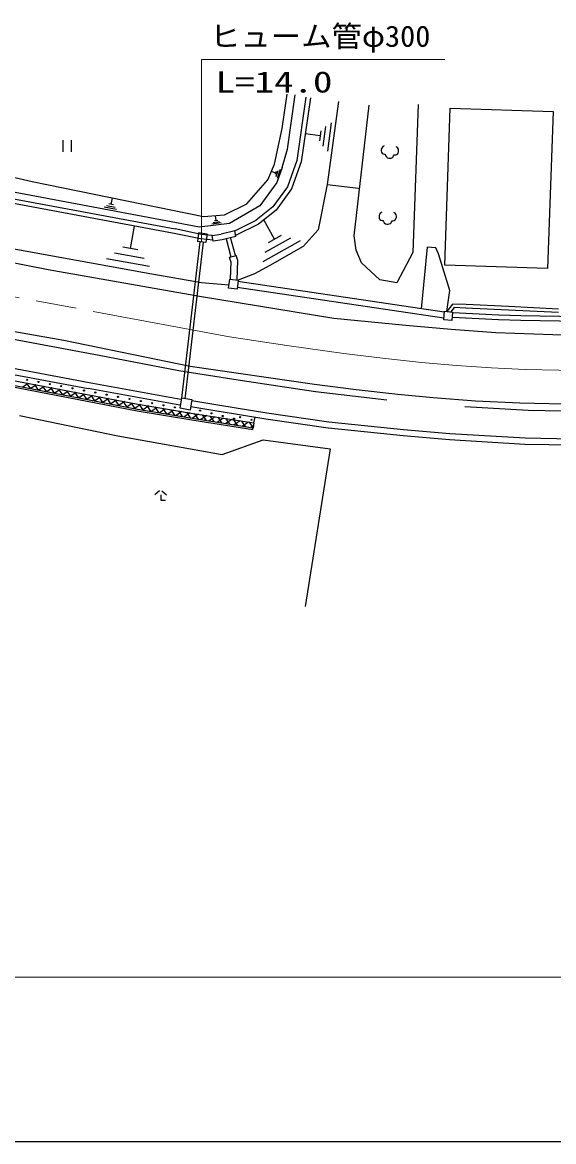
# Model space of a CAD drawing. Units: millimetres, scale not verified. Extents: x 40000 to 680000, y 20000 to 380000.
# Drawn here: x 106878 to 152808, y 205000 to 301750 of the extents above; entities that cross this region are included whole.
import ezdxf
from ezdxf.enums import TextEntityAlignment as Align

# ---------------------------------------------------------------- set-up
doc = ezdxf.new("R2010")
doc.units = ezdxf.units.MM
doc.header["$LTSCALE"] = 1000
doc.linetypes.add('CHAIN', pattern=[18.5, 12, -1.5, 3.5, -1.5])
for name, color, linetype, lineweight in [('M-BGD', 7, 'Continuous', 25), ('M-BMK', 2, 'CHAIN', 13), ('M-STR-HTXT', 7, 'Continuous', 13), ('M-TTL-BAND', 7, 'Continuous', 25)]:
    doc.layers.add(name, color=color, linetype=linetype, lineweight=lineweight)
doc.styles.add('ＭＳ ゴシック', font='')
doc.styles.get('ＭＳ ゴシック').set_extended_font_data('MS Gothic')

# ---------------------------------------------------------------- blocks, each defined once
blk = doc.blocks.new('BUHIN62')
at = {"color": 7, "linetype": 'Continuous', "lineweight": 25}
blk.add_circle((0, 0), 49.8, dxfattribs=at)
blk = doc.blocks.new('BUHIN69')
at = {"color": 7, "linetype": 'Continuous', "lineweight": 25}
for p, q in [((620, 116), (-271, 570)), ((-619, -114), (272, -568))]:
    blk.add_line(p, q, dxfattribs=at)

msp = doc.modelspace()

# ---------------------------------------------------------------- linework, layer by layer
at = {"layer": 'M-BGD'}
for p, q in [((129341, 292577), (129757, 295537)), ((129799, 290776), (130451, 295493)), ((131395, 295298), (130593, 289798)), ((131791, 295241), (130983, 289700)), ((134221, 294908), (133238, 287737)), ((135569, 283306), (136858, 294607)), ((141103, 294644), (140632, 281865)), ((143402, 280771), (143866, 294343)), ((143866, 294343), (152756, 294040)), ((152756, 294040), (152293, 280467)), ((128664, 289488), (129341, 292577)), ((132673, 292379), (132555, 291512)), ((132888, 291043), (133121, 292746)), ((133588, 293067), (133250, 290603)), ((132614, 291945), (131326, 292122)), ((95757, 290755), (107734, 288004)), ((129342, 289210), (129799, 290776)), ((128114, 288147), (128664, 289488)), ((130593, 289798), (129786, 287540)), ((130983, 289700), (130143, 287351)), ((94192, 288700), (120084, 283897)), ((128785, 288729), (128392, 288866)), ((128831, 288862), (128738, 288597)), ((128813, 288429), (128995, 288948)), ((129342, 289210), (128888, 287910)), ((129161, 289019), (128899, 288268)), ((120011, 283504), (94119, 288307)), ((122205, 284052), (102437, 287757)), ((107734, 288004), (122539, 284958)), ((126285, 286053), (128114, 288147)), ((128888, 287910), (127404, 285901)), ((129786, 287540), (128519, 285794)), ((130143, 287351), (128811, 285515)), ((133238, 287737), (132455, 283828)), ((133238, 287737), (135934, 287427)), ((114554, 286020), (114660, 286582)), ((115026, 285568), (113951, 285769)), ((114152, 285919), (114896, 285780)), ((114744, 285985), (114365, 286055)), ((124342, 285105), (126285, 286053)), ((127404, 285901), (124796, 284369)), ((128519, 285794), (127082, 284644)), ((128811, 285515), (127298, 284305)), ((122539, 284958), (124342, 285105)), ((123371, 284463), (123917, 284530)), ((123766, 284638), (123488, 284604)), ((123627, 284621), (123577, 285034)), ((125259, 283741), (127082, 284644)), ((128687, 283005), (127746, 284683)), ((118079, 279993), (94512, 284228)), ((116216, 282191), (116565, 284136)), ((122284, 283027), (120011, 283504)), ((122343, 283423), (120093, 283895)), ((122100, 283550), (122006, 282806)), ((122844, 283456), (122100, 283550)), ((124796, 284369), (122205, 284052)), ((124054, 284411), (123264, 284315)), ((125259, 283741), (124058, 283450)), ((125326, 283242), (125259, 283741)), ((127298, 284305), (125315, 283322)), ((132455, 283828), (131146, 282367)), ((96907, 282766), (109119, 280376)), ((120670, 269274), (122247, 282775)), ((120966, 269216), (122545, 282738)), ((122750, 282712), (122006, 282806)), ((123365, 282927), (122284, 283027)), ((123294, 283335), (122343, 283423)), ((122844, 283456), (122750, 282712)), ((123294, 283335), (124058, 283450)), ((123380, 282843), (123294, 283335)), ((124154, 282959), (123380, 282843)), ((125326, 283242), (124154, 282959)), ((124493, 283045), (124908, 281485)), ((125294, 281590), (124879, 283148)), ((130881, 282857), (127670, 281056)), ((127867, 281877), (130085, 283121)), ((129252, 283322), (128122, 282688)), ((135734, 282050), (135569, 283306)), ((114829, 281832), (117400, 281371)), ((116870, 282074), (115561, 282309)), ((124793, 281454), (125372, 281611)), ((125496, 281155), (125372, 281611)), ((131146, 282367), (128284, 280734)), ((136199, 280974), (135734, 282050)), ((140632, 281865), (139261, 279239)), ((141874, 282321), (141370, 276985)), ((142617, 282262), (141874, 282321)), ((142847, 281747), (142617, 282262)), ((143833, 278571), (142847, 281747)), ((117858, 280642), (114137, 281310)), ((124894, 281083), (124793, 281454)), ((124894, 281083), (124851, 279551)), ((125450, 279481), (125496, 281155)), ((128284, 280734), (126954, 280016)), ((137790, 279495), (136199, 280974)), ((152293, 280467), (143402, 280771)), ((109119, 280376), (122379, 278041)), ((122368, 279227), (118079, 279993)), ((126954, 280016), (125533, 279462)), ((124740, 279021), (122368, 279227)), ((124712, 278778), (124803, 279557)), ((125435, 278694), (124712, 278778)), ((124803, 279557), (125527, 279472)), ((125527, 279472), (125435, 278694)), ((143316, 276191), (125453, 278842)), ((143359, 276690), (125511, 279339)), ((139261, 279239), (137790, 279495)), ((122379, 278041), (133814, 276188)), ((143572, 276756), (143833, 278571)), ((94815, 277055), (110473, 274269)), ((143303, 276044), (143366, 276774)), ((143366, 276774), (144066, 276713)), ((144064, 277403), (143572, 276756)), ((144208, 277096), (143925, 276725)), ((144066, 276713), (144004, 275984)), ((145246, 277350), (144064, 277403)), ((145232, 277050), (144208, 277096)), ((148907, 276879), (145232, 277050)), ((148921, 277178), (145246, 277350)), ((153237, 276669), (148907, 276879)), ((153243, 276969), (148921, 277178)), ((133814, 276188), (140025, 275566)), ((144004, 275984), (143303, 276044)), ((144073, 276267), (148052, 276077)), ((144092, 276666), (148071, 276477)), ((148052, 276077), (149969, 275998)), ((148069, 276477), (149985, 276398)), ((149969, 275998), (158858, 275843)), ((149976, 276398), (158848, 276244)), ((140025, 275566), (143952, 275235)), ((143952, 275235), (147801, 274947)), ((147801, 274947), (152743, 274758)), ((113521, 272946), (104214, 274676)), ((110473, 274269), (121378, 272044)), ((152743, 274758), (155963, 274699)), ((120396, 271625), (113521, 272946)), ((112654, 270581), (103609, 272300)), ((121378, 272044), (132139, 270464)), ((101787, 271051), (116802, 268178)), ((101815, 271199), (116829, 268325)), ((101894, 271580), (116714, 268773)), ((103516, 271809), (112561, 270090)), ((125716, 270782), (120396, 271625)), ((107377, 270542), (106911, 270223)), ((107223, 270571), (107543, 270102)), ((108071, 270410), (107603, 270091)), ((107919, 270439), (108239, 269969)), ((108765, 270279), (108296, 269958)), ((108614, 270307), (108936, 269836)), ((109459, 270147), (108988, 269826)), ((109309, 270175), (109632, 269702)), ((110153, 270016), (109681, 269693)), ((110005, 270044), (110329, 269569)), ((120491, 268659), (112566, 270089)), ((120580, 269151), (112654, 270581)), ((132228, 269808), (125716, 270782)), ((132139, 270464), (135729, 270021)), ((135729, 270021), (139330, 269613)), ((110847, 269884), (110373, 269561)), ((110700, 269912), (111025, 269436)), ((111541, 269753), (111066, 269428)), ((111396, 269780), (111722, 269303)), ((112235, 269621), (111758, 269296)), ((112091, 269649), (112419, 269169)), ((112929, 269490), (112451, 269163)), ((112787, 269517), (113115, 269036)), ((113623, 269358), (113143, 269031)), ((113482, 269385), (113812, 268903)), ((114317, 269227), (113836, 268898)), ((114178, 269253), (114508, 268769)), ((115012, 269095), (114529, 268765)), ((114873, 269122), (115205, 268636)), ((115706, 268964), (115221, 268633)), ((115568, 268990), (115901, 268503)), ((120512, 268393), (120669, 269294)), ((120669, 269294), (121537, 269142)), ((121537, 269142), (121380, 268242)), ((123957, 268628), (121517, 269026)), ((121517, 269026), (121519, 269023)), ((138380, 269097), (132228, 269808)), ((139330, 269613), (142399, 269320)), ((142399, 269320), (146052, 269043)), ((146052, 269043), (149883, 268856)), ((116400, 268832), (115914, 268500)), ((116264, 268858), (116598, 268369)), ((117104, 268708), (116606, 268368)), ((116714, 268773), (121645, 267949)), ((116802, 268178), (121540, 267386)), ((116829, 268325), (121564, 267534)), ((116955, 268733), (117285, 268249)), ((117816, 268589), (117312, 268244)), ((117639, 268618), (117969, 268135)), ((118528, 268470), (118024, 268125)), ((118322, 268504), (118652, 268021)), ((119241, 268351), (118737, 268006)), ((119005, 268390), (119336, 267906)), ((119953, 268232), (119449, 267887)), ((119689, 268276), (120019, 267792)), ((120665, 268113), (120161, 267768)), ((120372, 268162), (120703, 267678)), ((121380, 268242), (120512, 268393)), ((121056, 268047), (121386, 267564)), ((121437, 268533), (123876, 268135)), ((123878, 268134), (127932, 267483)), ((128011, 267976), (123957, 268628)), ((150608, 268189), (145122, 268525)), ((149883, 268856), (156270, 268723)), ((156084, 268087), (150608, 268189)), ((106636, 267777), (115136, 266001)), ((121378, 267994), (120873, 267649)), ((121540, 267386), (126801, 266565)), ((121564, 267534), (126824, 266713)), ((122095, 267878), (121586, 267530)), ((121645, 267949), (126880, 267122)), ((121739, 267934), (122065, 267456)), ((122815, 267764), (122308, 267418)), ((122417, 267827), (122743, 267350)), ((123535, 267650), (123029, 267305)), ((123096, 267720), (123421, 267244)), ((124255, 267537), (123751, 267193)), ((123775, 267612), (124098, 267139)), ((124454, 267505), (124776, 267033)), ((124975, 267423), (124473, 267080)), ((125132, 267398), (125454, 266927)), ((125695, 267309), (125195, 266968)), ((125811, 267291), (126131, 266822)), ((126414, 267195), (125916, 266855)), ((126490, 267183), (126809, 266716)), ((126880, 267122), (126824, 266713)), ((126880, 267122), (127001, 267632)), ((127939, 267482), (133311, 266696)), ((133383, 267191), (128011, 267976)), ((139837, 266526), (133383, 267191)), ((126848, 266886), (126638, 266742)), ((126801, 266565), (126824, 266713)), ((133332, 266693), (139786, 266029)), ((143845, 266189), (139837, 266526)), ((150362, 265798), (143845, 266189)), ((115136, 266001), (124142, 264410)), ((124142, 264410), (127688, 265665)), ((127688, 265665), (133502, 264891)), ((139795, 266028), (143803, 265691)), ((143815, 265690), (150332, 265299)), ((150352, 265298), (154442, 265218)), ((154452, 265718), (150362, 265798)), ((133502, 264891), (131338, 251270)), ((118740, 261246), (118338, 260921)), ((118935, 261246), (119338, 260921))]:
    msp.add_line(p, q, dxfattribs=at)
for points in [[(138162, 291071), (138042, 291019), (137943, 290890), (137910, 290776), (137902, 290660), (137921, 290538), (137975, 290448), (138057, 290383), (138175, 290349), (138231, 290345), (138274, 290252), (138327, 290144), (138438, 290047), (138552, 290013), (138664, 290006), (138760, 290026), (138879, 290078), (138939, 290135), (138974, 290207), (139029, 290294), (139088, 290290), (139206, 290309), (139296, 290363), (139361, 290446), (139399, 290563), (139407, 290679), (139384, 290797), (139303, 290938), (139191, 291005)], [(137960, 285346), (137842, 285290), (137748, 285157), (137718, 285042), (137715, 284926), (137737, 284805), (137795, 284717), (137879, 284655), (137998, 284625), (138054, 284623), (138100, 284532), (138157, 284425), (138271, 284331), (138386, 284302), (138498, 284298), (138593, 284322), (138711, 284378), (138769, 284436), (138801, 284510), (138853, 284599), (138913, 284597), (139030, 284620), (139118, 284677), (139180, 284761), (139214, 284881), (139217, 284997), (139191, 285114), (139105, 285251), (138991, 285315)], [(118838, 260921), (118838, 260441), (119240, 260441)]]:
    msp.add_lwpolyline(points, dxfattribs=at)
at = {"layer": 'M-BMK'}
msp.add_line((124795, 274577), (75914, 283641), dxfattribs=at)
msp.add_lwpolyline([(124795, 274577), (129729, 273832), (134680, 273134), (138024, 272716), (141386, 272357), (144416, 272093), (147451, 271890), (150350, 271754), (153260, 271678), (156050, 271664), (158840, 271710), (161845, 271828), (164857, 272007), (167718, 272214), (170578, 272439)], dxfattribs=at)
at = {"layer": 'M-STR-HTXT'}
for p, q in [((122370, 282761), (122370, 298531)), ((122370, 298531), (143405, 298531)), ((71207, 219204), (567635, 219204))]:
    msp.add_line(p, q, dxfattribs=at)
at = {"layer": 'M-TTL-BAND'}
msp.add_line((40000, 205000), (579000, 205000), dxfattribs=at)

# ---------------------------------------------------------------- block references
at = {"layer": 'M-BGD', "rotation": 117}
for name, p in [('BUHIN69', (110756, 291066)), ('BUHIN62', (107286, 270849)), ('BUHIN62', (108269, 270666)), ('BUHIN62', (109252, 270483)), ('BUHIN62', (110235, 270300)), ('BUHIN62', (111218, 270116)), ('BUHIN62', (112202, 269933)), ('BUHIN62', (113185, 269750)), ('BUHIN62', (114168, 269567)), ('BUHIN62', (115151, 269384)), ('BUHIN62', (116134, 269201)), ('BUHIN62', (117117, 269018)), ('BUHIN62', (118100, 268834)), ('BUHIN62', (119083, 268651)), ('BUHIN62', (120066, 268468)), ('BUHIN62', (122251, 268187)), ('BUHIN62', (123225, 267958)), ('BUHIN62', (124198, 267729)), ('BUHIN62', (125171, 267500)), ('BUHIN62', (125715, 267629)), ('BUHIN62', (126689, 267400))]:
    msp.add_blockref(name, p, dxfattribs=at)

# ---------------------------------------------------------------- texts
at = {"layer": 'M-STR-HTXT', "style": 'ＭＳ ゴシック'}
for s, width, p in [('ヒューム管φ300', 1.05, (123109, 299087)), ('L=14.0', 1.35, (123586, 295136))]:
    msp.add_text(s, height=1833, dxfattribs=dict(at, width=width)).set_placement(p, align=Align.BOTTOM_LEFT)

doc.saveas('drawing.dxf')
